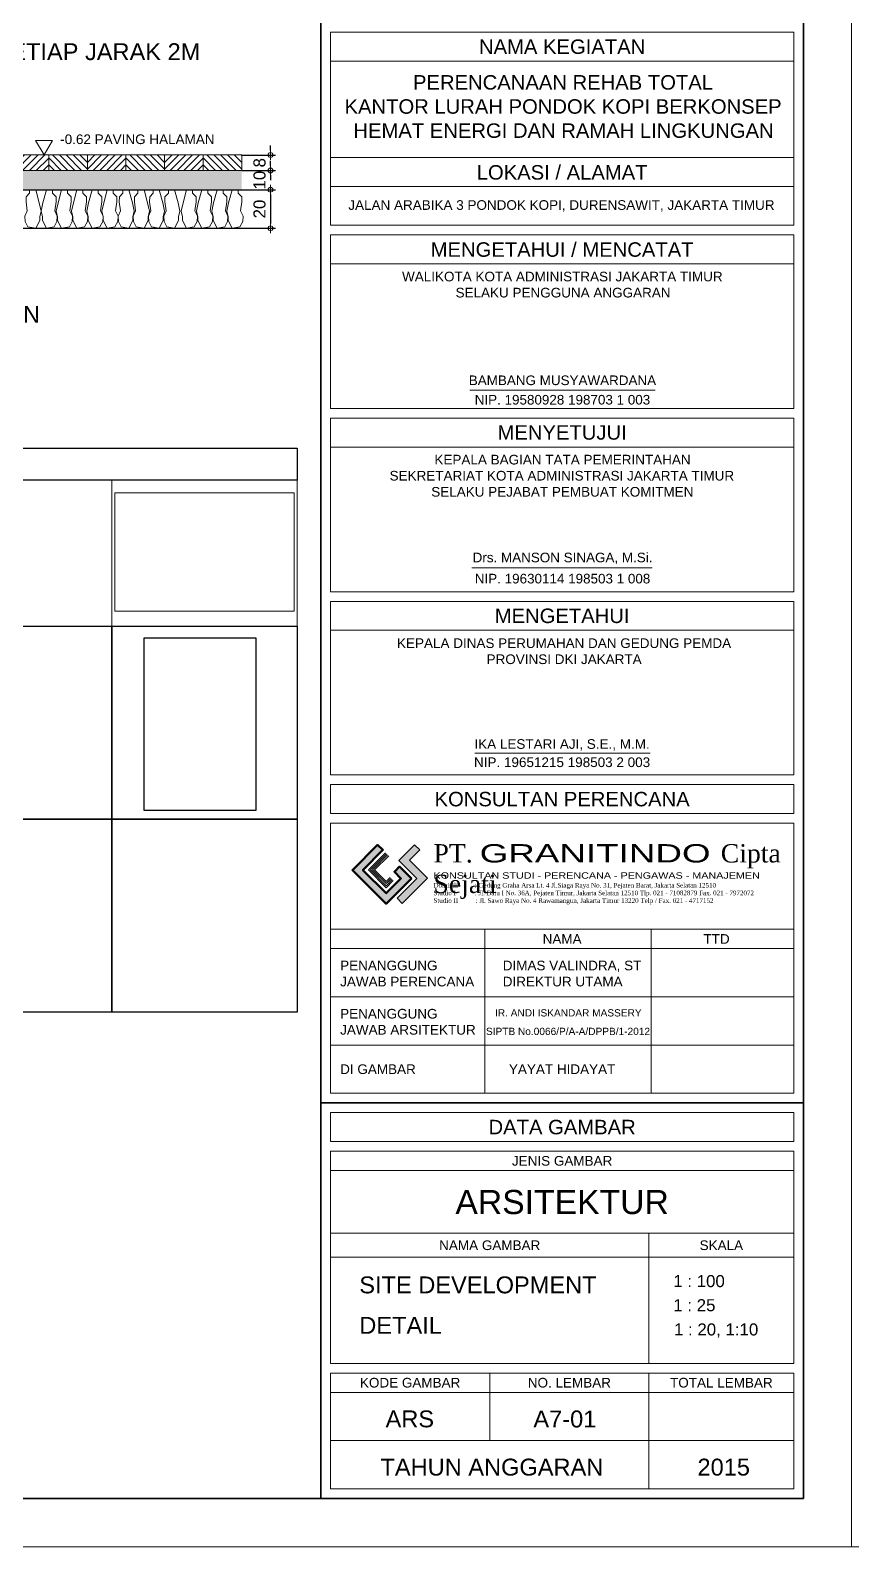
# Model space of a CAD drawing. Header units: millimetres. Extents: x -11 to 1625, y -267 to 180.
# Drawn here: x 894.19 to 911.21, y 118 to 149.44 of the extents above; entities that cross this region are included whole.
import ezdxf
from ezdxf.enums import TextEntityAlignment as Align

# ---------------------------------------------------------------- set-up
doc = ezdxf.new("R2010")
doc.units = ezdxf.units.MM
for name, color, linetype, lineweight in [('ars', 11, 'Continuous', 5), ('ARSIR WARNA', 43, 'Continuous', 0), ('dinding', 5, 'Continuous', 15), ('GRS KOP', 1, 'Continuous', 35), ('kop', 7, 'Continuous', 20), ('lan', 7, 'Continuous', 15), ('logo', 7, 'Continuous', 50), ('not', 7, 'Continuous', 20), ('TEXT KETERANGAN', 7, 'Continuous', 9), ('u', 6, 'Continuous', 20)]:
    doc.layers.add(name, color=color, linetype=linetype, lineweight=lineweight)
doc.styles.add('BARU', font='complex.shx')
doc.styles.add('S', font='SIMPLEX', dxfattribs={"width": 1.1})
doc.styles.get("Standard").update_dxf_attribs({"font": 'ARIALUNI.TTF'})
doc.dimstyles.new('SK-25', dxfattribs={"dimtxt": 0.25, "dimasz": 0.1, "dimexe": 0.1, "dimexo": 0, "dimgap": 0.1, "dimtad": 1, "dimdec": 0, "dimlfac": 25, "dimzin": 12, "dimdsep": 46, "dimtxsty": 'Standard', "dimblk": 'BULAT', "dimcen": 0.1, "dimclrd": 256, "dimadec": 0, "dimazin": 3, "dimtfac": 1, "dimtdec": 0, "dimtofl": 0, "dimtmove": 0, "dimatfit": 3, "dimldrblk": 'BULAT', "dimfxl": 0, "dimtolj": 1, "dimtzin": 0, "dimarcsym": 0})
picture_1 = doc.add_image_def('image6.jpg', size_in_pixel=(1000, 1545))
picture_2 = doc.add_image_def('image9.jpg', size_in_pixel=(1293, 853))

# ---------------------------------------------------------------- blocks, each defined once
blk = doc.blocks.new('logo granitindo baru')
at = {"layer": 'logo'}
for points in [[(1.03, 1.463), (0.916, 1.574), (0.366, 1.024), (1.1, 0.289), (1.652, 0.843), (1.392, 1.098), (1.281, 0.987), (1.423, 0.84), (1.102, 0.519), (0.594, 1.025)], [(1.721, 1.576), (1.381, 1.236), (1.771, 0.842), (1.341, 0.407), (1.454, 0.294), (2.001, 0.844), (1.609, 1.237), (1.835, 1.464)]]:
    blk.add_hatch(color=8, dxfattribs=at).paths.add_polyline_path(points)
blk.add_lwpolyline([(1.03, 1.463), (0.916, 1.574), (0.366, 1.024), (1.1, 0.289), (1.652, 0.843), (1.392, 1.098), (1.281, 0.987), (1.423, 0.84), (1.102, 0.519), (0.594, 1.025), (1.03, 1.463), (0.916, 1.574)], dxfattribs=at)
at = {"layer": 'logo', "lineweight": 13}
for points in [[(1.089, 1.403), (0.713, 1.026), (1.101, 0.638), (1.258, 0.794)], [(1.112, 1.38), (0.759, 1.026), (1.101, 0.683), (1.235, 0.817)], [(1.134, 1.357), (0.803, 1.026), (1.101, 0.728), (1.213, 0.839)], [(1.157, 1.334), (0.85, 1.026), (1.101, 0.775), (1.189, 0.863)]]:
    blk.add_lwpolyline(points, dxfattribs=at)
at = {"layer": 'logo', "lineweight": 0}
blk.add_lwpolyline([(1.721, 1.576), (1.381, 1.236), (1.771, 0.842), (1.341, 0.407), (1.454, 0.294), (2.001, 0.844), (1.609, 1.237), (1.835, 1.464), (1.721, 1.576)], dxfattribs=at)
at = {"layer": 'logo', "insert": (2.134, 1.589), "char_height": 0.4, "width": 7.66452, "attachment_point": 1}
blk.add_mtext('{\\fTimes New Roman|b0|i0|c0|p18;PT. \\fCityBlueprint|b0|i0|c2|p2;\\W1.5;GRANITINDO \\fTimes New Roman|b0|i0|c0|p18;\\W1;Cipta Sejati}', dxfattribs=at)
at = {"layer": 'logo', "insert": (2.134, 0.975), "char_height": 0.1, "attachment_point": 1}
blk.add_mtext_dynamic_manual_height_columns('{\\f@Arial Unicode MS|b0|i0|c0|p34;\\H1.4x;\\W1.2;KONSULTAN STUDI - PERENCANA - PENGAWAS - MANAJEMEN\\fTimes New Roman|b0|i0|c0|p18;\\P\\pt0.9;\\H0.71429x;\\W1;Domisili ^I: Gedung Graha Arsa Lt. 4 Jl.Siaga Raya No. 31, Pejaten Barat, Jakarta Selatan 12510\\PStudio I ^I: Jl. Batu I No. 36A, Pejaten Timur, Jakarta Selatan 12510 Tlp. 021 - 71082879 Fax. 021 - 7972072\\PStudio II          : Jl. Sawo Raya No. 4 Rawamangun, Jakarta Timur 13220 Telp / Fax. 021 - 4717152}', width=9.56937, gutter_width=0, heights=[1.67], dxfattribs=at)
blk = doc.blocks.new('kop')
at = {"layer": 'GRS KOP'}
for p, q in [((73, 1), (73, 54)), ((83, 1), (83, 54)), ((73, 9.2), (83, 9.2))]:
    blk.add_line(p, q, dxfattribs=at)
blk.add_lwpolyline([(1, 54), (83, 54), (83, 1), (1, 1)], close=True, dxfattribs=at)
at = {"layer": 'kop', "color": 7}
for p, q in [((0, 55), (0, 0)), ((84, 55), (84, 0)), ((84, 55), (84, 0)), ((0, 0), (84, 0))]:
    blk.add_line(p, q, dxfattribs=at)
at = {"layer": 'kop'}
for p, q in [((73.2, 27.4), (73.2, 31.4)), ((82.8, 31.4), (73.2, 31.4)), ((82.8, 27.4), (82.8, 31.4)), ((82.8, 30.8), (73.2, 30.8)), ((82.8, 28.8), (73.2, 28.8)), ((82.8, 28.2), (73.2, 28.2)), ((82.8, 27.4), (73.2, 27.4)), ((73.2, 23.6), (73.2, 27.2)), ((82.8, 27.2), (73.2, 27.2)), ((82.8, 23.6), (82.8, 27.2)), ((82.8, 26.6), (73.2, 26.6)), ((76.089, 23.976), (79.928, 23.976)), ((82.8, 23.6), (73.2, 23.6)), ((73.2, 19.8), (73.2, 23.4)), ((82.8, 23.4), (73.2, 23.4)), ((82.8, 19.8), (82.8, 23.4)), ((82.8, 22.8), (73.2, 22.8)), ((76.127, 20.296), (79.863, 20.296)), ((82.8, 19.8), (73.2, 19.8)), ((73.2, 16), (73.2, 19.6)), ((82.8, 19.6), (73.2, 19.6)), ((82.8, 16), (82.8, 19.6)), ((82.8, 19), (73.2, 19)), ((82.8, 16), (73.2, 16)), ((73.2, 9.4), (73.2, 15)), ((82.8, 15), (73.2, 15)), ((82.8, 9.4), (82.8, 15)), ((82.8, 12.8), (73.2, 12.8)), ((76.4, 9.4), (76.4, 12.8)), ((79.842, 9.4), (79.842, 12.8)), ((82.8, 12.4), (73.2, 12.4)), ((73.2, 12.4), (73.2, 11.4)), ((82.8, 11.4), (73.2, 11.4)), ((82.8, 10.4), (73.2, 10.4)), ((82.8, 9.4), (73.2, 9.4)), ((73.2, 7.8), (82.8, 7.8)), ((73.2, 6.5), (82.8, 6.5)), ((79.8, 3.8), (79.8, 6.5)), ((73.2, 6), (82.8, 6)), ((76.5, 2.2), (76.5, 3.6)), ((79.8, 1.2), (79.8, 3.6)), ((73.2, 3.2), (82.8, 3.2)), ((73.2, 2.2), (82.8, 2.2))]:
    blk.add_line(p, q, dxfattribs=at)
blk.add_lwpolyline([(76.189, 16.449), (79.826, 16.449)], dxfattribs=at)
for points in [[(73.2, 15.2), (82.8, 15.2), (82.8, 15.8), (73.2, 15.8)], [(73.2, 8.4), (82.8, 8.4), (82.8, 9), (73.2, 9)], [(73.2, 3.8), (82.8, 3.8), (82.8, 8.2), (73.2, 8.2)], [(73.2, 1.2), (82.8, 1.2), (82.8, 3.6), (73.2, 3.6)]]:
    blk.add_lwpolyline(points, close=True, dxfattribs=at)
at = {"xscale": 0.9500000000000455, "yscale": 0.9500000000000455, "zscale": 0.9500000000000455}
blk.add_blockref('logo granitindo baru', (73.307, 13.056), dxfattribs=at)
at = {"layer": 'kop'}
for s, height, p in [('NAMA KEGIATAN', 0.3, (78, 31.1)), ('LOKASI / ALAMAT', 0.3, (78, 28.5)), ('JALAN ARABIKA 3 PONDOK KOPI, DURENSAWIT, JAKARTA TIMUR', 0.2, (77.986, 27.8)), ('MENGETAHUI / MENCATAT', 0.3, (78, 26.9)), ('BAMBANG MUSYAWARDANA', 0.19926, (78.007, 24.183)), ('NIP. 19580928 198703 1 003', 0.19926, (78.007, 23.78)), ('MENYETUJUI', 0.3, (78, 23.1)), ('Drs. MANSON SINAGA, M.Si.', 0.19926, (78.009, 20.496)), ('NIP. 19630114 198503 1 008', 0.19926, (78.009, 20.071)), ('MENGETAHUI', 0.3, (78, 19.3)), ('IKA LESTARI AJI, S.E., M.M.', 0.2, (77.999, 16.625)), ('NIP. 19651215 198503 2 003', 0.2, (77.999, 16.264)), ('KONSULTAN PERENCANA', 0.3, (78, 15.5)), ('NAMA', 0.2, (78, 12.6)), ('TTD', 0.2, (81.2, 12.6)), ('DATA GAMBAR', 0.3, (78, 8.7)), ('JENIS GAMBAR', 0.2, (78, 8)), ('ARSITEKTUR', 0.5, (78, 7.146)), ('NAMA GAMBAR', 0.2, (76.5, 6.25)), ('SKALA', 0.2, (81.3, 6.25)), ('KODE GAMBAR', 0.2, (74.85, 3.4)), ('NO. LEMBAR', 0.2, (78.15, 3.4)), ('TOTAL LEMBAR', 0.2, (81.3, 3.4)), ('ARS', 0.35, (74.844, 2.65)), ('TAHUN ANGGARAN', 0.35, (76.545, 1.65)), ('2015', 0.35, (81.349, 1.65))]:
    blk.add_text(s, height=height, dxfattribs=at).set_placement(p, align=Align.MIDDLE)
blk.add_text('SIPTB No.0066/P/A-A/DPPB/1-2012', height=0.15, dxfattribs=at).set_placement((78.122, 10.609), align=Align.CENTER)
at = {"layer": 'kop', "insert": (73.464, 30.51), "char_height": 0.3, "attachment_point": 1}
blk.add_mtext_dynamic_manual_height_columns('\\pi1.446;PERENCANAAN REHAB TOTAL \\P\\pi0.026798;KANTOR LURAH PONDOK KOPI BERKONSEP \\P\\pi0.21087;HEMAT ENERGI DAN RAMAH LINGKUNGAN', width=9.06362, gutter_width=1.5, heights=[0], dxfattribs=at)
at = {"layer": 'kop', "char_height": 0.2, "attachment_point": 1, "style": 'BARU'}
for s, width, insert in [('\\pi0.65609;{\\fArial|b0|i0|c0|p34;WALIKOTA KOTA ADMINISTRASI JAKARTA TIMUR\\P\\pi1.7645;SELAKU PENGGUNA ANGGARAN}', 7.94943, (74.027, 26.434)), ('\\pi1.5072;{\\fArial|b0|i0|c0|p34;KEPALA BAGIAN TATA PEMERINTAHAN\\P\\pi0.57794;SEKRETARIAT KOTA ADMINISTRASI JAKARTA TIMUR\\P\\pi1.4412;SELAKU PEJABAT PEMBUAT KOMITMEN}', 8.28085, (73.847, 22.638)), ('\\pi1.1521;{\\fArial|b0|i0|c0|p34;KEPALA DINAS PERUMAHAN DAN GEDUNG PEMDA\\P\\pi3.0079;PROVINSI DKI JAKARTA}', 9.20836, (73.427, 18.833))]:
    blk.add_mtext_dynamic_manual_height_columns(s, width=width, gutter_width=1.5, heights=[0], dxfattribs=dict(at, insert=insert))
at = {"layer": 'kop', "attachment_point": 1}
for s, insert, char_height, width in [('PENANGGUNG\\PJAWAB PERENCANA', (73.4, 12.15), 0.2, 8.33062), ('DIMAS VALINDRA, ST\\PDIREKTUR UTAMA', (76.77, 12.15), 0.2, 8.16499), ('PENANGGUNG\\PJAWAB ARSITEKTUR', (73.4, 11.15), 0.2, 8.79211), ('IR. ANDI ISKANDAR MASSERY', (76.609, 11.143), 0.15, 4.04264), ('DI GAMBAR', (73.4, 10), 0.2, 7.59768)]:
    blk.add_mtext(s, dxfattribs=dict(at, insert=insert, char_height=char_height, width=width))
at = {"layer": 'kop', "style": 'BARU', "flags": 4}
for p, height in [((73.8, 5.4), 0.35), ((80.303, 5.382), 0.25), ((73.8, 4.9), 0.35), ((80.303, 4.882), 0.25), ((73.8, 4.4), 0.35), ((80.303, 4.382), 0.25)]:
    blk.add_attdef('-', p, '', height=height, dxfattribs=at)
at = {"layer": 'kop', "flags": 4}
for tag, p in [('AR-00', (78.057, 2.648)), ('00', (81.238, 2.647))]:
    blk.add_attdef(tag, text='', height=0.35, dxfattribs=at).set_placement(p, align=Align.MIDDLE)
blk = doc.blocks.new('Ndtpd')
blk.add_line((0.747, 0), (-0.747, 0))
blk.add_circle((0, 0), 0.747)
at = {"flags": 4}
for tag, height, p in [('NO', 0.5, (0, 0.148)), ('NOLBR', 0.3, (0, -0.398))]:
    blk.add_attdef(tag, text='', height=height, dxfattribs=at).set_placement(p, align=Align.CENTER)
for tag, p, height in [('NDTPD', (1.516, 0.148), 0.5), ('SKALA', (1.523, -0.398), 0.3)]:
    blk.add_attdef(tag, p, '', height=height, dxfattribs=at)
blk = doc.blocks.new('PEIL')
blk.add_lwpolyline([(-0.188, 0.325), (0.188, 0.325), (0, 0)], close=True)
at = {"style": 'S', "width": 1.1, "flags": 4}
blk.add_attdef('CAT', (0.265, 0.036), '', height=0.2, dxfattribs=at)
blk = doc.blocks.new('BULAT')
for p, q in [((-1, 0), (1, 0)), ((0, -1), (0, 1))]:
    blk.add_line(p, q)
blk.add_circle((0, 0), 0.5)
blk = doc.blocks.new('*D591')
at = {"layer": 'Defpoints', "color": 0}
for p in [(898.575, 146.134), (898.575, 145.334), (899.172, 145.334)]:
    blk.add_point(p, dxfattribs=at)
at = {"layer": 'u', "color": 0, "lineweight": -2}
for p, q in [((898.575, 146.134), (899.272, 146.134)), ((898.575, 145.334), (899.272, 145.334))]:
    blk.add_line(p, q, dxfattribs=at)
at = {"layer": 'u', "lineweight": -2}
blk.add_line((899.172, 146.034), (899.172, 145.434), dxfattribs=at)
at = {"layer": 'u', "lineweight": -2, "xscale": 0.1, "yscale": 0.1, "zscale": 0.1}
for p, rotation in [((899.172, 146.134), 90), ((899.172, 145.334), 270)]:
    blk.add_blockref('BULAT', p, dxfattribs=dict(at, rotation=rotation))
at = {"layer": 'u', "color": 0, "insert": (898.944, 145.734), "char_height": 0.25, "attachment_point": 5, "rotation": 90}
blk.add_mtext('\\A1;20', dxfattribs=at)
blk = doc.blocks.new('*D592')
at = {"layer": 'Defpoints', "color": 0}
for p in [(898.575, 146.534), (899.172, 146.534), (898.575, 146.134)]:
    blk.add_point(p, dxfattribs=at)
at = {"layer": 'u', "color": 0, "lineweight": -2}
for p, q in [((898.575, 146.534), (899.272, 146.534)), ((898.575, 146.134), (899.272, 146.134))]:
    blk.add_line(p, q, dxfattribs=at)
at = {"layer": 'u', "lineweight": -2}
for p, q in [((899.172, 146.634), (899.172, 146.734)), ((899.172, 146.034), (899.172, 145.934))]:
    blk.add_line(p, q, dxfattribs=at)
at = {"layer": 'u', "lineweight": -2, "xscale": 0.1, "yscale": 0.1, "zscale": 0.1}
for p, rotation in [((899.172, 146.534), 270), ((899.172, 146.134), 90)]:
    blk.add_blockref('BULAT', p, dxfattribs=dict(at, rotation=rotation))
at = {"layer": 'u', "color": 0, "insert": (898.944, 146.334), "char_height": 0.25, "attachment_point": 5, "rotation": 90}
blk.add_mtext('\\A1;10', dxfattribs=at)
blk = doc.blocks.new('*D593')
at = {"layer": 'Defpoints', "color": 0}
for p in [(898.575, 146.854), (898.575, 146.534), (899.172, 146.534)]:
    blk.add_point(p, dxfattribs=at)
at = {"layer": 'u', "color": 0, "lineweight": -2}
for p, q in [((898.575, 146.854), (899.272, 146.854)), ((898.575, 146.534), (899.272, 146.534))]:
    blk.add_line(p, q, dxfattribs=at)
at = {"layer": 'u', "lineweight": -2}
for p, q in [((899.172, 146.954), (899.172, 147.054)), ((899.172, 146.434), (899.172, 146.334))]:
    blk.add_line(p, q, dxfattribs=at)
at = {"layer": 'u', "lineweight": -2, "xscale": 0.1, "yscale": 0.1, "zscale": 0.1}
for p, rotation in [((899.172, 146.854), 270), ((899.172, 146.534), 90)]:
    blk.add_blockref('BULAT', p, dxfattribs=dict(at, rotation=rotation))
at = {"layer": 'u', "color": 0, "insert": (898.944, 146.694), "char_height": 0.25, "attachment_point": 5, "rotation": 90}
blk.add_mtext('\\A1;8', dxfattribs=at)

msp = doc.modelspace()

# ---------------------------------------------------------------- hatches: boundary and pattern name
at = {"layer": 'ars'}
h = msp.add_hatch(dxfattribs=at)
h.set_pattern_fill('_USER', color=256, scale=0.1, angle=45, style=0, pattern_type=0)
h.set_pattern_definition([(45, (826.11155, 105.62267), (-0.07071068, 0.07071068), [])])
h.paths.add_polyline_path([(894.5752099, 146.8544931), (893.7752099, 146.8544931), (893.7752099, 146.5344931), (894.5752099, 146.5344931)])
h = msp.add_hatch(dxfattribs=at)
h.set_pattern_fill('_USER', color=256, scale=0.1, angle=45, style=0, pattern_type=0)
h.set_pattern_definition([(135, (963.03887, 105.62267), (0.07071068, 0.07071068), [])])
h.paths.add_polyline_path([(894.5752099, 146.5344931), (894.5752099, 146.8544931), (895.37521, 146.8544931), (895.37521, 146.5344931)])
h = msp.add_hatch(dxfattribs=at)
h.set_pattern_fill('_USER', color=256, scale=0.1, angle=45, style=0, pattern_type=0)
h.set_pattern_definition([(45, (827.71155, 105.62267), (-0.07071068, 0.07071068), [])])
h.paths.add_polyline_path([(896.17521, 146.5344931), (896.17521, 146.8544931), (895.37521, 146.8544931), (895.37521, 146.5344931)])
h = msp.add_hatch(dxfattribs=at)
h.set_pattern_fill('_USER', color=256, scale=0.1, angle=45, style=0, pattern_type=0)
h.set_pattern_definition([(135, (964.63887, 105.62267), (0.07071068, 0.07071068), [])])
h.paths.add_polyline_path([(896.17521, 146.8544931), (896.97521, 146.8544931), (896.97521, 146.5344931), (896.17521, 146.5344931)])
h = msp.add_hatch(dxfattribs=at)
h.set_pattern_fill('_USER', color=256, scale=0.1, angle=45, style=0, pattern_type=0)
h.set_pattern_definition([(45, (829.31155, 105.62267), (-0.07071068, 0.07071068), [])])
h.paths.add_polyline_path([(897.77521, 146.8544931), (896.97521, 146.8544931), (896.97521, 146.5344931), (897.77521, 146.5344931)])
h = msp.add_hatch(dxfattribs=at)
h.set_pattern_fill('_USER', color=256, scale=0.1, angle=45, style=0, pattern_type=0)
h.set_pattern_definition([(135, (966.23887, 105.62267), (0.07071068, 0.07071068), [])])
h.paths.add_polyline_path([(897.77521, 146.5344931), (897.77521, 146.8544931), (898.57521, 146.8544931), (898.57521, 146.5344931)])
h = msp.add_hatch(dxfattribs=at)
h.set_pattern_fill('AR-SAND', color=256, scale=0.004, style=0)
h.set_pattern_definition([(37.5, (-2354.71898, -341.69344), (-0.006400125, 0.195765295), [0, -0.154432, 0, -0.17272, 0, -0.1651]), (7.5, (-2354.71898, -341.69344), (0.179809313, 0.28673004), [0, -0.083312, 0, -0.139192, 0, -0.05334]), (327.5, (-2354.84394, -341.69344), (0.316396948, 0.000574874), [0, -0.0508, 0, -0.18288, 0, -0.23876]), (317.5, (-2354.84394, -341.69344), (0.30542258, 0.08917173), [0, -0.0254, 0, -0.119888, 0, -0.13716])])
h.paths.add_polyline_path([(893.8263787, 146.1344931), (898.57521, 146.1344931), (898.57521, 146.5344931), (893.7979517, 146.5344931), (887.4847878, 145.6326126), (879.8204647, 144.5377093), (879.7979516, 144.5344931), (879.7752099, 144.5344931), (879.7752099, 144.1344931), (879.8263787, 144.1344931)])

# ---------------------------------------------------------------- linework, layer by layer
for points in [[(879.7752099, 144.1344931), (879.8263787, 144.1344931), (893.8263787, 146.1344931), (898.57521, 146.1344931)], [(879.7752099, 143.3344932), (879.883233, 143.3344932), (893.883233, 145.3344932), (898.57521, 145.3344932)]]:
    msp.add_lwpolyline(points)
for points in [[(899.7210528, 140.1137913), (885.1679525, 140.1137913), (885.1679525, 140.774467), (899.7210528, 140.774467)], [(895.8849727, 133.0843598), (890.8788593, 133.0843598), (890.8788593, 137.0878622), (895.8849727, 137.0878622)], [(899.7210528, 133.0843598), (895.8849727, 133.0843598), (895.8849727, 137.0878622), (899.7210528, 137.0878622)], [(895.8849727, 129.0808574), (890.8788593, 129.0808574), (890.8788593, 133.0843598), (895.8849727, 133.0843598)], [(899.7210528, 129.0808574), (895.8849727, 129.0808574), (895.8849727, 133.0843598), (899.7210528, 133.0843598)]]:
    msp.add_lwpolyline(points, close=True)
at = {"layer": 'ARSIR WARNA'}
for points in [[(894.3054384, 146.1344931), (894.3777276, 145.8609688), (894.4164075, 145.6868655), (894.388085, 145.5753722), (894.388085, 145.4944932), (894.3054385, 145.3344931), (894.1447482, 145.3618855), (894.0864392, 145.4767079), (894.0797746, 145.5882012), (894.1314218, 145.6947031), (894.1046892, 145.8805162), (894.1063533, 145.9886816), (894.1796583, 146.0602381), (894.1796583, 146.1344931), (894.3054385, 146.134493)], [(894.5273765, 146.1344931), (894.4550873, 145.8609688), (894.4164075, 145.6868655), (894.4447299, 145.5753722), (894.4447299, 145.4944932), (894.5273765, 145.3344931), (894.6880668, 145.3618855), (894.7463757, 145.4767079), (894.7530403, 145.5882012), (894.7013931, 145.6947031), (894.7281257, 145.8805162), (894.7264617, 145.9886816), (894.6531566, 146.0602381), (894.6531566, 146.1344931), (894.5273765, 146.134493)], [(894.8416734, 146.1344931), (894.7693842, 145.8609688), (894.7307043, 145.6868655), (894.7590268, 145.5753722), (894.7590268, 145.4944932), (894.8416733, 145.3344931), (895.0023636, 145.3618855), (895.0606726, 145.4767079), (895.0673372, 145.5882012), (895.01569, 145.6947031), (895.0424226, 145.8805162), (895.0407585, 145.9886816), (894.9674535, 146.0602381), (894.9674535, 146.1344931), (894.8416733, 146.134493)], [(895.1581699, 146.1344931), (895.0858807, 145.8609688), (895.0472009, 145.6868655), (895.0755234, 145.5753722), (895.0755234, 145.4944932), (895.1581699, 145.3344931), (895.3188602, 145.3618855), (895.3771692, 145.4767079), (895.3838338, 145.5882012), (895.3321866, 145.6947031), (895.3589191, 145.8805162), (895.3572551, 145.9886816), (895.28395, 146.0602381), (895.28395, 146.1344931), (895.1581699, 146.134493)], [(895.4746665, 146.1344931), (895.4023773, 145.8609688), (895.3636975, 145.6868655), (895.39202, 145.5753722), (895.39202, 145.4944932), (895.4746665, 145.3344931), (895.6353568, 145.3618855), (895.6936657, 145.4767079), (895.7003304, 145.5882012), (895.6486831, 145.6947031), (895.6754157, 145.8805162), (895.6737517, 145.9886816), (895.6004466, 146.0602381), (895.6004466, 146.1344931), (895.4746665, 146.134493)], [(895.7867466, 146.1344931), (895.7144574, 145.8609688), (895.6757776, 145.6868655), (895.7041, 145.5753722), (895.7041, 145.4944932), (895.7867466, 145.3344931), (895.9474368, 145.3618855), (896.0057458, 145.4767079), (896.0124104, 145.5882012), (895.9607632, 145.6947031), (895.9874958, 145.8805162), (895.9858318, 145.9886816), (895.9125267, 146.0602381), (895.9125267, 146.1344931), (895.7867466, 146.134493)], [(896.2380743, 146.1344931), (896.3103635, 145.8609688), (896.3490433, 145.6868655), (896.3207208, 145.5753722), (896.3207208, 145.4944932), (896.2380743, 145.3344931), (896.077384, 145.3618855), (896.0190751, 145.4767079), (896.0124104, 145.5882012), (896.0640576, 145.6947031), (896.0373251, 145.8805162), (896.0389891, 145.9886816), (896.1122942, 146.0602381), (896.1122942, 146.1344931), (896.2380743, 146.134493)], [(896.5501544, 146.1344931), (896.6224436, 145.8609688), (896.6611234, 145.6868655), (896.6328009, 145.5753722), (896.6328009, 145.4944932), (896.5501544, 145.3344931), (896.3894641, 145.3618855), (896.3311551, 145.4767079), (896.3244905, 145.5882012), (896.3761377, 145.6947031), (896.3494052, 145.8805162), (896.3510692, 145.9886816), (896.4243743, 146.0602381), (896.4243743, 146.1344931), (896.5501544, 146.134493)], [(896.8666509, 146.1344931), (896.9389401, 145.8609688), (896.97762, 145.6868655), (896.9492975, 145.5753722), (896.9492975, 145.4944932), (896.866651, 145.3344931), (896.7059607, 145.3618855), (896.6476517, 145.4767079), (896.6409871, 145.5882012), (896.6926343, 145.6947031), (896.6659018, 145.8805162), (896.6675658, 145.9886816), (896.7408708, 146.0602381), (896.7408708, 146.1344931), (896.866651, 146.134493)], [(897.1831475, 146.1344931), (897.2554367, 145.8609688), (897.2941165, 145.6868655), (897.2657941, 145.5753722), (897.2657941, 145.4944932), (897.1831475, 145.3344931), (897.0224572, 145.3618855), (896.9641483, 145.4767079), (896.9574837, 145.5882012), (897.0091309, 145.6947031), (896.9823983, 145.8805162), (896.9840623, 145.9886816), (897.0573674, 146.0602381), (897.0573674, 146.1344931), (897.1831475, 146.134493)], [(897.4310516, 146.1344931), (897.3587624, 145.8609688), (897.3200826, 145.6868655), (897.3484051, 145.5753722), (897.3484051, 145.4944932), (897.4310516, 145.3344931), (897.5917419, 145.3618855), (897.6500509, 145.4767079), (897.6567155, 145.5882012), (897.6050683, 145.6947031), (897.6318008, 145.8805162), (897.6301368, 145.9886816), (897.5568317, 146.0602381), (897.5568317, 146.1344931), (897.4310516, 146.134493)], [(897.7475482, 146.1344931), (897.675259, 145.8609688), (897.6365792, 145.6868655), (897.6649017, 145.5753722), (897.6649017, 145.4944932), (897.7475482, 145.3344931), (897.9082385, 145.3618855), (897.9665474, 145.4767079), (897.9732121, 145.5882012), (897.9215648, 145.6947031), (897.9482974, 145.8805162), (897.9466334, 145.9886816), (897.8733283, 146.0602381), (897.8733283, 146.1344931), (897.7475482, 146.134493)], [(898.0640448, 146.1344931), (897.9917556, 145.8609688), (897.9530757, 145.6868655), (897.9813982, 145.5753722), (897.9813982, 145.4944932), (898.0640447, 145.3344931), (898.224735, 145.3618855), (898.283044, 145.4767079), (898.2897086, 145.5882012), (898.2380614, 145.6947031), (898.264794, 145.8805162), (898.2631299, 145.9886816), (898.1898249, 146.0602381), (898.1898249, 146.1344931), (898.0640447, 146.134493)], [(898.3761249, 146.1344931), (898.3038357, 145.8609688), (898.2651558, 145.6868655), (898.2934783, 145.5753722), (898.2934783, 145.4944932), (898.3761248, 145.3344931), (898.5368151, 145.3618855), (898.5951241, 145.4767079), (898.6017887, 145.5882012), (898.5501415, 145.6947031), (898.576874, 145.8805162), (898.57521, 145.9886816), (898.501905, 146.0602381), (898.501905, 146.1344931), (898.3761248, 146.134493)]]:
    msp.add_lwpolyline(points, dxfattribs=at)
at = {"layer": 'dinding'}
for points in [[(871.3648288, 144.8544931), (874.9752099, 144.8544931), (877.7752099, 144.8544931), (879.7752099, 144.8544931), (893.7752099, 146.8544931), (898.57521, 146.8544931), (898.57521, 146.5344931)], [(873.7752099, 144.5344931), (877.7752099, 144.5344931), (879.7979516, 144.5344931), (893.7979516, 146.5344931), (898.57521, 146.5344931)]]:
    msp.add_lwpolyline(points, dxfattribs=at)
at = {"layer": 'lan'}
for p, q in [((894.5752099, 146.8544931), (894.5752099, 146.5344931)), ((895.37521, 146.8544931), (895.37521, 146.5344931)), ((896.17521, 146.8544931), (896.17521, 146.5344931)), ((896.97521, 146.8544931), (896.97521, 146.5344931)), ((897.77521, 146.8544931), (897.77521, 146.5344931))]:
    msp.add_line(p, q, dxfattribs=at)
at = {"layer": 'TEXT KETERANGAN'}
for points in [[(895.8849727, 137.0878622), (890.8788593, 137.0878622), (890.8788593, 140.1137913), (895.8849727, 140.1137913)], [(895.8849727, 140.1137913), (899.7210528, 140.1137913), (899.7210528, 137.0878622), (895.8849727, 137.0878622)]]:
    msp.add_lwpolyline(points, close=True, dxfattribs=at)

# ---------------------------------------------------------------- block references
at = {"layer": 'kop'}
msp.add_blockref('kop', (911.2141622, 118.0000005), dxfattribs=at)
at = {"layer": 'not'}
ref = msp.add_blockref('Ndtpd', (885.2800429, 148.702821), dxfattribs=dict(at, xscale=0.803212851405533, yscale=0.8032128514056467, zscale=0.8032128514056226))
ref.add_attrib('NO', '5', dxfattribs={"layer": '0', "height": 0.35, "flags": 4}).set_placement((885.2797157, 148.8213469), align=Align.CENTER)
ref.add_attrib('NDTPD', 'DETAIL POTONGAN BIOPORI SETIAP JARAK 2M', (886.4977276, 148.8213469), dxfattribs={"layer": '0', "height": 0.35, "flags": 4})
ref.add_attrib('NOLBR', 'A7-01', dxfattribs={"layer": '0', "height": 0.2, "flags": 4}).set_placement((885.2797157, 148.3828511), align=Align.CENTER)
ref.add_attrib('SKALA', 'SKALA 1 : 10', (886.5035276, 148.3828511), dxfattribs={"layer": '0', "height": 0.25, "flags": 4})
ref = msp.add_blockref('PEIL', (894.4778528, 146.8544931), dxfattribs=dict(at, xscale=0.9237604307036236, yscale=0.9237604307033962, zscale=0.9237604307034012))
ref.add_attrib('CAT', '-0.62 PAVING HALAMAN', (894.8132483, 147.0807991), dxfattribs={"layer": '0', "height": 0.2, "flags": 4})
ref = msp.add_blockref('Ndtpd', (888.5324236, 143.2562002), dxfattribs=dict(at, xscale=0.803212851405533, yscale=0.8032128514056467, zscale=0.8032128514056226))
ref.add_attrib('NO', '6', dxfattribs={"layer": '0', "height": 0.35, "flags": 4}).set_placement((888.5320964, 143.3747261), align=Align.CENTER)
ref.add_attrib('NDTPD', 'DETAIL POTONGAN', (889.7501083, 143.3747261), dxfattribs={"layer": '0', "height": 0.35, "flags": 4})
ref.add_attrib('NOLBR', 'A7-01', dxfattribs={"layer": '0', "height": 0.2, "flags": 4}).set_placement((888.5320964, 142.9362303), align=Align.CENTER)
ref.add_attrib('SKALA', 'SKALA 1 : 25', (889.7559083, 142.9362303), dxfattribs={"layer": '0', "height": 0.25, "flags": 4})
at = {"layer": 'TEXT KETERANGAN'}
ref = msp.add_blockref('kop', (827.2141618, 118), dxfattribs=at)
ref.add_attrib('-', 'SITE DEVELOPMENT', (901.0112336, 123.2525005), dxfattribs={"layer": 'kop', "height": 0.35, "flags": 4})
ref.add_attrib('-', 'DETAIL ', (901.0112336, 122.4140149), dxfattribs={"layer": 'kop', "height": 0.35, "flags": 4})
ref.add_attrib('-', ' 1 : 20, 1:10', (907.4347192, 122.3791348), dxfattribs={"layer": 'kop', "height": 0.25, "flags": 4})
ref.add_attrib('-', '1 : 25', (907.5176455, 122.8815601), dxfattribs={"layer": 'kop', "height": 0.25, "flags": 4})
ref.add_attrib('-', '1 : 100', (907.5176455, 123.3815601), dxfattribs={"layer": 'kop', "height": 0.25, "flags": 4})
ref.add_attrib('AR-00', 'A7-01', dxfattribs={"layer": 'kop', "height": 0.34997405, "flags": 4}).set_placement((905.2711174, 120.6476987), align=Align.MIDDLE)
ref.add_attrib('-', 'YAYAT HIDAYAT', dxfattribs={"layer": 'kop', "height": 0.2}).set_placement((905.2141618, 127.9), align=Align.MIDDLE)

# ---------------------------------------------------------------- dimensions: what is measured, and where the dimension line sits
at = {"layer": 'u'}
for p1, picture, middle in [((898.57521, 146.8544931), '*D593', (899.1720224, 146.6944931)), ((898.57521, 146.1344931), '*D592', (899.1720224, 146.3344931))]:
    dim = msp.add_linear_dim(base=(899.1720224, 146.5344931), p1=p1, p2=(898.57521, 146.5344931), angle=90, dimstyle='SK-25', override={"dimlfac": 25}, dxfattribs=at)
    dim.commit()
    dim.dimension.update_dxf_attribs({"geometry": picture, "text_midpoint": middle, "dimtype": 160})
dim = msp.add_linear_dim(base=(899.1720224, 145.3344932), p1=(898.57521, 146.1344931), p2=(898.57521, 145.3344932), angle=90, dimstyle='SK-25', override={"dimlfac": 25}, dxfattribs=at)
dim.commit()
dim.dimension.update_dxf_attribs({"geometry": '*D591', "text_midpoint": (898.9442939, 145.7344932)})

# ---------------------------------------------------------------- pictures from other files: only their frames are drawn
image = msp.add_image(picture_1, insert=(896.5507537, 133.2656738), size_in_units=(2.3147191, 3.576241))
image.dxf.flags = 7
image = msp.add_image(picture_2, insert=(895.9430079, 137.3931656), size_in_units=(3.7200691, 2.4541523), dxfattribs=at)
image.dxf.flags = 7

doc.saveas('drawing.dxf')
